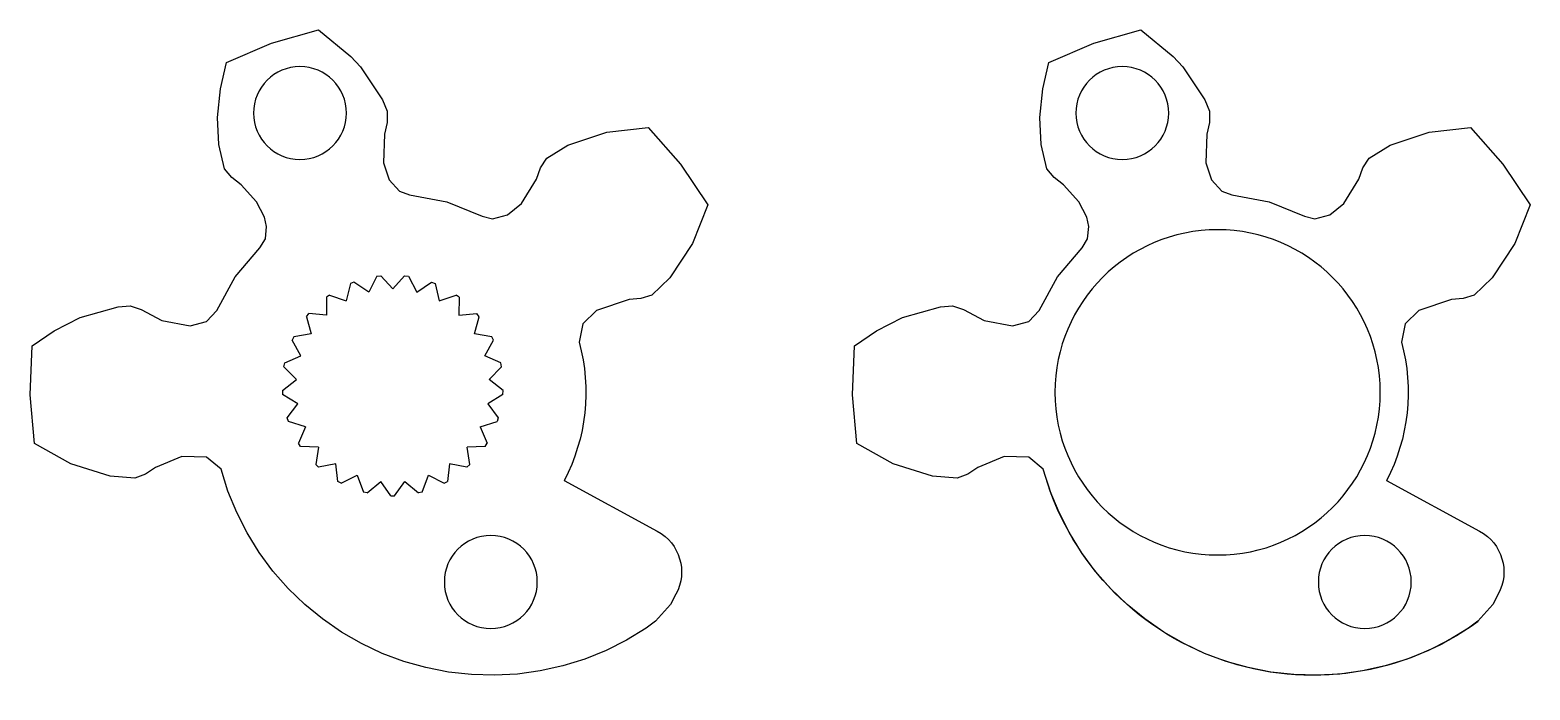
# Model space of a CAD drawing. Header units: millimetres. Extents: x -658 to 1307, y -81 to 472.
# Drawn here: x 1069.13 to 1101.41, y 37.07 to 51.28 of the extents above; entities that cross this region are included whole.
import ezdxf

# ---------------------------------------------------------------- set-up
doc = ezdxf.new("R2010")
doc.units = ezdxf.units.MM
doc.layers.get('0').update_dxf_attribs({"true_color": 0xffffff})
doc.layers.add('gears', color=134, linetype='Continuous', true_color=0x009987)

# ---------------------------------------------------------------- blocks, each defined once
blk = doc.blocks.new('Group_7')
for p, q in [((51.97, 136.04, 30), (62.1, 138.88, 30)), ((51.97, 136.04, 7.78), (62.1, 138.88, 7.78)), ((62.1, 138.88, 7.78), (62.1, 138.88, 30)), ((62.1, 138.88, 30), (69.02, 133.18, 30)), ((62.1, 138.88, 7.78), (69.02, 133.18, 7.78)), ((42.31, 131.86, 30), (51.97, 136.04, 30)), ((42.31, 131.86, 7.78), (51.97, 136.04, 7.78)), ((51.97, 136.04, 7.78), (51.97, 136.04, 30)), ((69.02, 133.18, 7.78), (69.02, 133.18, 30)), ((69.02, 133.18, 30), (71.1, 130.94, 30)), ((69.02, 133.18, 7.78), (71.1, 130.94, 7.78)), ((40.97, 126.21, 30), (42.31, 131.86, 30)), ((40.97, 126.21, 7.78), (42.31, 131.86, 7.78)), ((42.31, 131.86, 7.78), (42.31, 131.86, 30)), ((71.1, 130.94, 7.78), (71.1, 130.94, 30)), ((71.1, 130.94, 30), (75.84, 123.86, 30)), ((71.1, 130.94, 7.78), (75.84, 123.86, 7.78)), ((40.32, 120.02, 30), (40.97, 126.21, 30)), ((40.32, 120.02, 7.78), (40.97, 126.21, 7.78)), ((40.97, 126.21, 7.78), (40.97, 126.21, 30)), ((75.84, 123.86, 7.78), (75.84, 123.86, 30)), ((75.84, 123.86, 30), (76.83, 121.43, 30)), ((75.84, 123.86, 7.78), (76.83, 121.43, 7.78)), ((40.32, 120.02, 7.78), (40.32, 120.02, 30)), ((40.6, 114.24, 30), (40.32, 120.02, 30)), ((40.6, 114.24, 7.78), (40.32, 120.02, 7.78)), ((76.83, 121.43, 7.78), (76.83, 121.43, 30)), ((76.83, 121.43, 30), (76.84, 118.97, 30)), ((76.83, 121.43, 7.78), (76.84, 118.97, 7.78)), ((76.25, 116.49, 30), (76.1, 110.32, 30)), ((76.25, 116.49, 7.78), (76.1, 110.32, 7.78)), ((76.84, 118.97, 30), (76.25, 116.49, 30)), ((76.84, 118.97, 7.78), (76.25, 116.49, 7.78)), ((76.25, 116.49, 7.78), (76.25, 116.49, 30)), ((76.84, 118.97, 7.78), (76.84, 118.97, 30)), ((115.75, 114.07, 30), (124.13, 116.87, 30)), ((115.75, 114.07, 7.78), (124.13, 116.87, 7.78)), ((124.13, 116.87, 30), (133.04, 117.89, 30)), ((124.13, 116.87, 7.78), (133.04, 117.89, 7.78)), ((124.13, 116.87, 7.78), (124.13, 116.87, 30)), ((133.04, 117.89, 7.78), (133.04, 117.89, 30)), ((133.04, 117.89, 30), (140, 110, 30)), ((133.04, 117.89, 7.78), (140, 110, 7.78)), ((40.6, 114.24, 7.78), (40.6, 114.24, 30)), ((41.86, 109.03, 30), (40.6, 114.24, 30)), ((41.86, 109.03, 7.78), (40.6, 114.24, 7.78)), ((111.19, 111.26, 30), (115.75, 114.07, 30)), ((111.19, 111.26, 7.78), (115.75, 114.07, 7.78)), ((115.75, 114.07, 7.78), (115.75, 114.07, 30)), ((76.1, 110.32, 7.78), (76.1, 110.32, 30)), ((76.1, 110.32, 30), (77.3, 106.66, 30)), ((76.1, 110.32, 7.78), (77.3, 106.66, 7.78)), ((109.84, 109.2, 30), (111.19, 111.26, 30)), ((109.84, 109.2, 7.78), (111.19, 111.26, 7.78)), ((111.19, 111.26, 7.78), (111.19, 111.26, 30)), ((140, 110, 7.78), (140, 110, 30)), ((140, 110, 30), (145.83, 101.23, 30)), ((140, 110, 7.78), (145.83, 101.23, 7.78)), ((41.86, 109.03, 7.78), (41.86, 109.03, 30)), ((43.41, 107.11, 30), (41.86, 109.03, 30)), ((43.41, 107.11, 7.78), (41.86, 109.03, 7.78)), ((43.41, 107.11, 7.78), (43.41, 107.11, 30)), ((45.42, 105.56, 30), (43.41, 107.11, 30)), ((45.42, 105.56, 7.78), (43.41, 107.11, 7.78)), ((77.3, 106.66, 7.78), (77.3, 106.66, 30)), ((77.3, 106.66, 30), (79.52, 104.18, 30)), ((77.3, 106.66, 7.78), (79.52, 104.18, 7.78)), ((105.76, 101.55, 30), (108.98, 106.8, 30)), ((105.76, 101.55, 7.78), (108.98, 106.8, 7.78)), ((108.98, 106.8, 30), (109.84, 109.2, 30)), ((108.98, 106.8, 7.78), (109.84, 109.2, 7.78)), ((108.98, 106.8, 7.78), (108.98, 106.8, 30)), ((109.84, 109.2, 7.78), (109.84, 109.2, 30)), ((45.42, 105.56, 7.78), (45.42, 105.56, 30)), ((48.76, 101.91, 30), (45.42, 105.56, 30)), ((48.76, 101.91, 7.78), (45.42, 105.56, 7.78)), ((79.52, 104.18, 7.78), (79.52, 104.18, 30)), ((79.52, 104.18, 30), (81.67, 103.43, 30)), ((79.52, 104.18, 7.78), (81.67, 103.43, 7.78)), ((81.67, 103.43, 30), (89.73, 101.9, 30)), ((81.67, 103.43, 7.78), (89.73, 101.9, 7.78)), ((81.67, 103.43, 30), (81.67, 103.43, 7.78)), ((48.76, 101.91, 7.78), (48.76, 101.91, 30)), ((50.47, 98.57, 30), (48.76, 101.91, 30)), ((50.47, 98.57, 7.78), (48.76, 101.91, 7.78)), ((89.73, 101.9, 30), (97.33, 98.79, 30)), ((89.73, 101.9, 7.78), (97.33, 98.79, 7.78)), ((89.73, 101.9, 30), (89.73, 101.9, 7.78)), ((102.76, 99.13, 30), (105.76, 101.55, 30)), ((102.76, 99.13, 7.78), (105.76, 101.55, 7.78)), ((105.76, 101.55, 7.78), (105.76, 101.55, 30)), ((145.83, 101.23, 30), (142.54, 92.9, 30)), ((145.83, 101.23, 7.78), (142.54, 92.9, 7.78)), ((145.83, 101.23, 7.78), (145.83, 101.23, 30)), ((50.47, 98.57, 7.78), (50.47, 98.57, 30)), ((50.9, 96.56, 30), (50.47, 98.57, 30)), ((50.9, 96.56, 7.78), (50.47, 98.57, 7.78)), ((97.33, 98.79, 30), (99.54, 98.25, 30)), ((97.33, 98.79, 7.78), (99.54, 98.25, 7.78)), ((97.33, 98.79, 30), (97.33, 98.79, 7.78)), ((99.54, 98.25, 30), (102.76, 99.13, 30)), ((99.54, 98.25, 7.78), (102.76, 99.13, 7.78)), ((99.54, 98.25, 30), (99.54, 98.25, 7.78)), ((102.76, 99.13, 7.78), (102.76, 99.13, 30)), ((49.44, 92, 30), (50.64, 93.94, 30)), ((49.44, 92, 7.78), (50.64, 93.94, 7.78)), ((50.64, 93.94, 30), (50.9, 96.56, 30)), ((50.64, 93.94, 7.78), (50.9, 96.56, 7.78)), ((50.64, 93.94, 7.78), (50.64, 93.94, 30)), ((50.9, 96.56, 7.78), (50.9, 96.56, 30)), ((44.14, 85.73, 30), (49.44, 92, 30)), ((44.14, 85.73, 7.78), (49.44, 92, 7.78)), ((49.44, 92, 7.78), (49.44, 92, 30)), ((142.54, 92.9, 30), (137.68, 85.52, 30)), ((142.54, 92.9, 7.78), (137.68, 85.52, 7.78)), ((142.54, 92.9, 7.78), (142.54, 92.9, 30)), ((40.19, 78.54, 30), (44.14, 85.73, 30)), ((40.19, 78.54, 7.78), (44.14, 85.73, 7.78)), ((44.14, 85.73, 7.78), (44.14, 85.73, 30)), ((68.93, 84.3, 30), (68.05, 80.59, 30)), ((68.93, 84.3, 7.78), (68.05, 80.59, 7.78)), ((69.71, 84.6, 30), (68.93, 84.3, 30)), ((69.71, 84.6, 7.78), (68.93, 84.3, 7.78)), ((68.93, 84.3, 7.78), (68.93, 84.3, 30)), ((69.71, 84.6, 7.78), (69.71, 84.6, 30)), ((72.89, 82.48, 30), (69.71, 84.6, 30)), ((72.89, 82.48, 7.78), (69.71, 84.6, 7.78)), ((74.66, 85.89, 30), (72.89, 82.48, 30)), ((74.66, 85.89, 7.78), (72.89, 82.48, 7.78)), ((74.66, 85.89, 30), (75.5, 85.96, 30)), ((74.66, 85.89, 7.78), (75.5, 85.96, 7.78)), ((74.66, 85.89, 7.78), (74.66, 85.89, 30)), ((75.5, 85.96, 7.78), (75.5, 85.96, 30)), ((75.5, 85.96, 30), (78.07, 83.16, 30)), ((75.5, 85.96, 7.78), (78.07, 83.16, 7.78)), ((80.62, 85.96, 30), (78.07, 83.16, 30)), ((80.62, 85.96, 7.78), (78.07, 83.16, 7.78)), ((80.62, 85.96, 7.78), (80.62, 85.96, 30)), ((80.62, 85.96, 30), (81.44, 85.89, 30)), ((80.62, 85.96, 7.78), (81.44, 85.89, 7.78)), ((81.44, 85.89, 7.78), (81.44, 85.89, 30)), ((81.44, 85.89, 30), (83.23, 82.48, 30)), ((81.44, 85.89, 7.78), (83.23, 82.48, 7.78)), ((83.23, 82.48, 30), (86.41, 84.6, 30)), ((83.23, 82.48, 7.78), (86.41, 84.6, 7.78)), ((86.41, 84.6, 7.78), (86.41, 84.6, 30)), ((86.41, 84.6, 30), (87.19, 84.3, 30)), ((86.41, 84.6, 7.78), (87.19, 84.3, 7.78)), ((87.19, 84.3, 7.78), (87.19, 84.3, 30)), ((87.19, 84.3, 30), (88.07, 80.59, 30)), ((87.19, 84.3, 7.78), (88.07, 80.59, 7.78)), ((137.68, 85.52, 30), (133.78, 81.84, 30)), ((137.68, 85.52, 7.78), (133.78, 81.84, 7.78)), ((137.68, 85.52, 7.78), (137.68, 85.52, 30)), ((64.46, 81.82, 30), (63.77, 81.37, 30)), ((64.46, 81.82, 7.78), (63.77, 81.37, 7.78)), ((63.77, 81.37, 7.78), (63.77, 81.37, 30)), ((63.77, 81.37, 7.78), (63.82, 77.5, 7.78)), ((63.77, 81.37, 30), (63.82, 77.5, 30)), ((64.46, 81.82, 7.78), (64.46, 81.82, 30)), ((64.46, 81.82, 30), (68.05, 80.59, 30)), ((64.46, 81.82, 7.78), (68.05, 80.59, 7.78)), ((72.89, 82.48, 7.78), (72.89, 82.48, 30)), ((78.07, 83.16, 7.78), (78.07, 83.16, 30)), ((83.23, 82.48, 7.78), (83.23, 82.48, 30)), ((88.07, 80.59, 30), (91.69, 81.82, 30)), ((88.07, 80.59, 7.78), (91.69, 81.82, 7.78)), ((91.69, 81.82, 7.78), (91.69, 81.82, 30)), ((92.35, 81.37, 30), (91.69, 81.82, 30)), ((92.35, 81.37, 7.78), (91.69, 81.82, 7.78)), ((92.35, 81.37, 30), (92.28, 77.5, 30)), ((92.35, 81.37, 7.78), (92.28, 77.5, 7.78)), ((92.35, 81.37, 7.78), (92.35, 81.37, 30)), ((128.91, 80.86, 30), (121.91, 78.48, 30)), ((128.91, 80.86, 7.78), (121.91, 78.48, 7.78)), ((131.44, 81.07, 30), (128.91, 80.86, 30)), ((131.44, 81.07, 7.78), (128.91, 80.86, 7.78)), ((128.91, 80.86, 7.78), (128.91, 80.86, 30)), ((133.78, 81.84, 30), (131.44, 81.07, 30)), ((133.78, 81.84, 7.78), (131.44, 81.07, 7.78)), ((131.44, 81.07, 7.78), (131.44, 81.07, 30)), ((133.78, 81.84, 7.78), (133.78, 81.84, 30)), ((10.76, 76.99, 30), (18.95, 79.3, 30)), ((10.76, 76.99, 7.78), (18.95, 79.3, 7.78)), ((18.95, 79.3, 30), (21.58, 79.49, 30)), ((18.95, 79.3, 7.78), (21.58, 79.49, 7.78)), ((18.95, 79.3, 7.78), (18.95, 79.3, 30)), ((21.58, 79.49, 7.78), (21.58, 79.49, 30)), ((21.58, 79.49, 30), (23.92, 78.74, 30)), ((21.58, 79.49, 7.78), (23.92, 78.74, 7.78)), ((23.92, 78.74, 7.78), (23.92, 78.74, 30)), ((23.92, 78.74, 30), (28.36, 76.36, 30)), ((23.92, 78.74, 7.78), (28.36, 76.36, 7.78)), ((37.96, 76.15, 30), (40.19, 78.54, 30)), ((37.96, 76.15, 7.78), (40.19, 78.54, 7.78)), ((40.19, 78.54, 7.78), (40.19, 78.54, 30)), ((59.5, 77.18, 30), (60.02, 77.84, 30)), ((59.5, 77.18, 7.78), (60.02, 77.84, 7.78)), ((60.02, 77.84, 7.78), (60.02, 77.84, 30)), ((63.82, 77.5, 30), (60.02, 77.84, 30)), ((63.82, 77.5, 7.78), (60.02, 77.84, 7.78)), ((63.82, 77.5, 7.78), (63.82, 77.5, 30)), ((68.05, 80.59, 7.78), (68.05, 80.59, 30)), ((88.07, 80.59, 7.78), (88.07, 80.59, 30)), ((92.28, 77.5, 30), (96.12, 77.84, 30)), ((92.28, 77.5, 7.78), (96.12, 77.84, 7.78)), ((92.28, 77.5, 7.78), (92.28, 77.5, 30)), ((96.12, 77.84, 7.78), (96.12, 77.84, 30)), ((96.64, 77.18, 30), (96.12, 77.84, 30)), ((96.64, 77.18, 7.78), (96.12, 77.84, 7.78)), ((121.91, 78.48, 30), (118.97, 75.67, 30)), ((121.91, 78.48, 7.78), (118.97, 75.67, 7.78)), ((121.91, 78.48, 7.78), (121.91, 78.48, 30)), ((5.22, 74.16, 30), (10.76, 76.99, 30)), ((5.22, 74.16, 7.78), (10.76, 76.99, 7.78)), ((10.76, 76.99, 7.78), (10.76, 76.99, 30)), ((28.36, 76.36, 7.78), (28.36, 76.36, 30)), ((28.36, 76.36, 30), (34.43, 75.22, 30)), ((28.36, 76.36, 7.78), (34.43, 75.22, 7.78)), ((34.43, 75.22, 30), (37.96, 76.15, 30)), ((34.43, 75.22, 7.78), (37.96, 76.15, 7.78)), ((34.43, 75.22, 7.78), (34.43, 75.22, 30)), ((37.96, 76.15, 7.78), (37.96, 76.15, 30)), ((59.5, 77.18, 7.78), (59.5, 77.18, 30)), ((59.5, 77.18, 30), (60.5, 73.5, 30)), ((59.5, 77.18, 7.78), (60.5, 73.5, 7.78)), ((95.64, 73.5, 30), (96.64, 77.18, 30)), ((95.64, 73.5, 7.78), (96.64, 77.18, 7.78)), ((96.64, 77.18, 7.78), (96.64, 77.18, 30)), ((118.97, 75.67, 30), (118.16, 71.67, 30)), ((118.97, 75.67, 7.78), (118.16, 71.67, 7.78)), ((118.97, 75.67, 7.78), (118.97, 75.67, 30)), ((0.43, 70.88, 30), (5.22, 74.16, 30)), ((0.43, 70.88, 7.78), (5.22, 74.16, 7.78)), ((5.22, 74.16, 7.78), (5.22, 74.16, 30)), ((56.75, 72.84, 30), (56.39, 72.09, 30)), ((56.75, 72.84, 7.78), (56.39, 72.09, 7.78)), ((56.39, 72.09, 7.78), (56.39, 72.09, 30)), ((58.29, 68.77, 30), (56.39, 72.09, 30)), ((58.29, 68.77, 7.78), (56.39, 72.09, 7.78)), ((60.5, 73.5, 30), (56.75, 72.84, 30)), ((60.5, 73.5, 7.78), (56.75, 72.84, 7.78)), ((56.75, 72.84, 7.78), (56.75, 72.84, 30)), ((60.5, 73.5, 7.78), (60.5, 73.5, 30)), ((95.64, 73.5, 7.78), (95.64, 73.5, 30)), ((99.39, 72.84, 30), (95.64, 73.5, 30)), ((99.39, 72.84, 7.78), (95.64, 73.5, 7.78)), ((97.85, 68.77, 30), (99.74, 72.09, 30)), ((97.85, 68.77, 7.78), (99.74, 72.09, 7.78)), ((99.39, 72.84, 7.78), (99.39, 72.84, 30)), ((99.74, 72.09, 30), (99.39, 72.84, 30)), ((99.74, 72.09, 7.78), (99.39, 72.84, 7.78)), ((99.74, 72.09, 7.78), (99.74, 72.09, 30)), ((118.16, 71.67, 7.78), (118.16, 71.67, 30)), ((0, 60.37, 30), (0.43, 70.88, 30)), ((0, 60.37, 7.78), (0.43, 70.88, 7.78)), ((0.43, 70.88, 7.78), (0.43, 70.88, 30)), ((54.82, 67.23, 30), (58.29, 68.77, 30)), ((54.82, 67.23, 7.78), (58.29, 68.77, 7.78)), ((58.29, 68.77, 7.78), (58.29, 68.77, 30)), ((97.85, 68.77, 7.78), (97.85, 68.77, 30)), ((101.33, 67.23, 30), (97.85, 68.77, 30)), ((101.33, 67.23, 7.78), (97.85, 68.77, 7.78)), ((54.63, 66.39, 30), (54.82, 67.23, 30)), ((54.63, 66.39, 7.78), (54.82, 67.23, 7.78)), ((54.63, 66.39, 7.78), (54.63, 66.39, 30)), ((54.63, 66.39, 30), (57.32, 63.66, 30)), ((54.63, 66.39, 7.78), (57.32, 63.66, 7.78)), ((54.82, 67.23, 7.78), (54.82, 67.23, 30)), ((98.83, 63.66, 30), (101.46, 66.39, 30)), ((98.83, 63.66, 7.78), (101.46, 66.39, 7.78)), ((101.33, 67.23, 7.78), (101.33, 67.23, 30)), ((101.46, 66.39, 30), (101.33, 67.23, 30)), ((101.46, 66.39, 7.78), (101.33, 67.23, 7.78)), ((101.46, 66.39, 7.78), (101.46, 66.39, 30)), ((54.32, 61.27, 30), (57.32, 63.66, 30)), ((54.32, 61.27, 7.78), (57.32, 63.66, 7.78)), ((57.32, 63.66, 7.78), (57.32, 63.66, 30)), ((98.83, 63.66, 7.78), (98.83, 63.66, 30)), ((101.8, 61.27, 30), (98.83, 63.66, 30)), ((101.8, 61.27, 7.78), (98.83, 63.66, 7.78)), ((0, 60.37, 7.78), (0, 60.37, 30)), ((0.99, 49.89, 30), (0, 60.37, 30)), ((0.99, 49.89, 7.78), (0, 60.37, 7.78)), ((54.32, 61.27, 7.78), (54.32, 61.27, 30)), ((54.32, 61.27, 30), (54.36, 60.45, 30)), ((54.32, 61.27, 7.78), (54.36, 60.45, 7.78)), ((54.36, 60.45, 7.78), (54.36, 60.45, 30)), ((57.64, 58.45, 30), (54.36, 60.45, 30)), ((57.64, 58.45, 7.78), (54.36, 60.45, 7.78)), ((55.34, 55.41, 30), (57.64, 58.45, 30)), ((55.34, 55.41, 7.78), (57.64, 58.45, 7.78)), ((57.64, 58.45, 7.78), (57.64, 58.45, 30)), ((101.74, 60.45, 30), (98.49, 58.45, 30)), ((101.74, 60.45, 7.78), (98.49, 58.45, 7.78)), ((98.49, 58.45, 7.78), (98.49, 58.45, 30)), ((98.49, 58.45, 30), (100.76, 55.41, 30)), ((98.49, 58.45, 7.78), (100.76, 55.41, 7.78)), ((101.74, 60.45, 30), (101.8, 61.27, 30)), ((101.74, 60.45, 7.78), (101.8, 61.27, 7.78)), ((101.74, 60.45, 7.78), (101.74, 60.45, 30)), ((101.8, 61.27, 7.78), (101.8, 61.27, 30)), ((55.34, 55.41, 7.78), (55.34, 55.41, 30)), ((55.61, 54.61, 30), (55.34, 55.41, 30)), ((55.61, 54.61, 7.78), (55.34, 55.41, 7.78)), ((100.76, 55.41, 30), (100.53, 54.61, 30)), ((100.76, 55.41, 7.78), (100.53, 54.61, 7.78)), ((100.76, 55.41, 7.78), (100.76, 55.41, 30)), ((55.61, 54.61, 7.78), (55.61, 54.61, 30)), ((59.25, 53.5, 30), (55.61, 54.61, 30)), ((59.25, 53.5, 7.78), (55.61, 54.61, 7.78)), ((59.25, 53.5, 30), (57.79, 49.97, 30)), ((59.25, 53.5, 7.78), (57.79, 49.97, 7.78)), ((59.25, 53.5, 7.78), (59.25, 53.5, 30)), ((96.87, 53.5, 30), (100.53, 54.61, 30)), ((96.87, 53.5, 7.78), (100.53, 54.61, 7.78)), ((96.87, 53.5, 7.78), (96.87, 53.5, 30)), ((96.87, 53.5, 30), (98.37, 49.97, 30)), ((96.87, 53.5, 7.78), (98.37, 49.97, 7.78)), ((100.53, 54.61, 7.78), (100.53, 54.61, 30)), ((0.99, 49.89, 7.78), (0.99, 49.89, 30)), ((8.79, 45.48, 30), (0.99, 49.89, 30)), ((8.79, 45.48, 7.78), (0.99, 49.89, 7.78)), ((57.79, 49.97, 7.78), (57.79, 49.97, 30)), ((58.23, 49.27, 30), (57.79, 49.97, 30)), ((58.23, 49.27, 7.78), (57.79, 49.97, 7.78)), ((58.23, 49.27, 7.78), (58.23, 49.27, 30)), ((62.05, 49.09, 30), (58.23, 49.27, 30)), ((62.05, 49.09, 7.78), (58.23, 49.27, 7.78)), ((62.05, 49.09, 30), (61.5, 45.34, 30)), ((62.05, 49.09, 7.78), (61.5, 45.34, 7.78)), ((62.05, 49.09, 7.78), (62.05, 49.09, 30)), ((97.92, 49.27, 30), (94.08, 49.09, 30)), ((97.92, 49.27, 7.78), (94.08, 49.09, 7.78)), ((94.08, 49.09, 7.78), (94.08, 49.09, 30)), ((94.64, 45.34, 30), (94.08, 49.09, 30)), ((94.64, 45.34, 7.78), (94.08, 49.09, 7.78)), ((97.92, 49.27, 30), (98.37, 49.97, 30)), ((97.92, 49.27, 7.78), (98.37, 49.97, 7.78)), ((97.92, 49.27, 7.78), (97.92, 49.27, 30)), ((98.37, 49.97, 7.78), (98.37, 49.97, 30)), ((8.79, 45.48, 7.78), (8.79, 45.48, 30)), ((17.22, 42.82, 30), (8.79, 45.48, 30)), ((17.22, 42.82, 7.78), (8.79, 45.48, 7.78)), ((32.67, 47.08, 30), (26.97, 44.72, 30)), ((32.67, 47.08, 7.78), (26.97, 44.72, 7.78)), ((32.67, 47.08, 7.78), (32.67, 47.08, 30)), ((37.95, 46.94, 30), (32.67, 47.08, 30)), ((37.95, 46.94, 7.78), (32.67, 47.08, 7.78)), ((37.95, 46.94, 7.78), (37.95, 46.94, 30)), ((41.1, 44.35, 30), (37.95, 46.94, 30)), ((41.1, 44.35, 7.78), (37.95, 46.94, 7.78)), ((61.5, 45.34, 7.78), (61.5, 45.34, 30)), ((62.11, 44.77, 30), (61.5, 45.34, 30)), ((62.11, 44.77, 7.78), (61.5, 45.34, 7.78)), ((65.84, 45.52, 30), (62.11, 44.77, 30)), ((65.84, 45.52, 7.78), (62.11, 44.77, 7.78)), ((65.84, 45.52, 7.78), (65.84, 45.52, 30)), ((66.25, 41.74, 30), (65.84, 45.52, 30)), ((66.25, 41.74, 7.78), (65.84, 45.52, 7.78)), ((90.28, 45.52, 30), (89.85, 41.74, 30)), ((90.28, 45.52, 7.78), (89.85, 41.74, 7.78)), ((90.28, 45.52, 7.78), (90.28, 45.52, 30)), ((94.01, 44.77, 30), (90.28, 45.52, 30)), ((94.01, 44.77, 7.78), (90.28, 45.52, 7.78)), ((94.01, 44.77, 30), (94.64, 45.34, 30)), ((94.01, 44.77, 7.78), (94.64, 45.34, 7.78)), ((94.64, 45.34, 7.78), (94.64, 45.34, 30)), ((17.22, 42.82, 7.78), (17.22, 42.82, 30)), ((22.56, 42.41, 30), (17.22, 42.82, 30)), ((22.56, 42.41, 7.78), (17.22, 42.82, 7.78)), ((24.86, 43.28, 30), (22.56, 42.41, 30)), ((24.86, 43.28, 7.78), (22.56, 42.41, 7.78)), ((22.56, 42.41, 7.78), (22.56, 42.41, 30)), ((26.97, 44.72, 30), (24.86, 43.28, 30)), ((26.97, 44.72, 7.78), (24.86, 43.28, 7.78)), ((24.86, 43.28, 7.78), (24.86, 43.28, 30)), ((26.97, 44.72, 7.78), (26.97, 44.72, 30)), ((41.1, 44.35, 7.78), (41.1, 44.35, 30)), ((62.11, 44.77, 7.78), (62.11, 44.77, 30)), ((66.98, 41.34, 30), (70.41, 43.04, 30)), ((66.98, 41.34, 7.78), (70.41, 43.04, 7.78)), ((70.41, 43.04, 7.78), (70.41, 43.04, 30)), ((70.41, 43.04, 30), (71.73, 39.43, 30)), ((70.41, 43.04, 7.78), (71.73, 39.43, 7.78)), ((84.37, 39.43, 30), (85.73, 43.04, 30)), ((84.37, 39.43, 7.78), (85.73, 43.04, 7.78)), ((85.73, 43.04, 7.78), (85.73, 43.04, 30)), ((85.73, 43.04, 30), (89.14, 41.34, 30)), ((85.73, 43.04, 7.78), (89.14, 41.34, 7.78)), ((94.01, 44.77, 7.78), (94.01, 44.77, 30)), ((42.6, 39.63, 7.78), (42.6, 39.63, 30)), ((66.25, 41.74, 7.78), (66.25, 41.74, 30)), ((66.98, 41.34, 30), (66.25, 41.74, 30)), ((66.98, 41.34, 7.78), (66.25, 41.74, 7.78)), ((66.98, 41.34, 7.78), (66.98, 41.34, 30)), ((71.73, 39.43, 7.78), (71.73, 39.43, 30)), ((72.55, 39.24, 30), (71.73, 39.43, 30)), ((72.55, 39.24, 7.78), (71.73, 39.43, 7.78)), ((72.55, 39.24, 30), (75.46, 41.72, 30)), ((72.55, 39.24, 7.78), (75.46, 41.72, 7.78)), ((72.55, 39.24, 7.78), (72.55, 39.24, 30)), ((75.46, 41.72, 7.78), (75.46, 41.72, 30)), ((77.66, 38.61, 30), (75.46, 41.72, 30)), ((77.66, 38.61, 7.78), (75.46, 41.72, 7.78)), ((78.46, 38.61, 30), (80.66, 41.72, 30)), ((78.46, 38.61, 7.78), (80.66, 41.72, 7.78)), ((80.66, 41.72, 7.78), (80.66, 41.72, 30)), ((80.66, 41.72, 30), (83.57, 39.24, 30)), ((80.66, 41.72, 7.78), (83.57, 39.24, 7.78)), ((84.37, 39.43, 30), (83.57, 39.24, 30)), ((84.37, 39.43, 7.78), (83.57, 39.24, 7.78)), ((83.57, 39.24, 7.78), (83.57, 39.24, 30)), ((84.37, 39.43, 7.78), (84.37, 39.43, 30)), ((89.14, 41.34, 30), (89.85, 41.74, 30)), ((89.14, 41.34, 7.78), (89.85, 41.74, 7.78)), ((89.14, 41.34, 7.78), (89.14, 41.34, 30)), ((89.85, 41.74, 7.78), (89.85, 41.74, 30)), ((114.93, 41.89, 7.78), (114.93, 41.89, 30)), ((114.93, 41.89, 30), (134.97, 31.03, 30)), ((114.93, 41.89, 7.78), (134.97, 31.03, 7.78)), ((77.66, 38.61, 7.78), (77.66, 38.61, 30)), ((77.66, 38.61, 30), (78.46, 38.61, 30)), ((77.66, 38.61, 7.78), (78.46, 38.61, 7.78)), ((78.46, 38.61, 7.78), (78.46, 38.61, 30)), ((44.48, 35.04, 7.78), (44.48, 35.04, 30)), ((46.73, 30.63, 7.78), (46.73, 30.63, 30)), ((134.97, 31.03, 7.78), (134.97, 31.03, 30)), ((136.08, 30.33, 7.78), (136.08, 30.33, 30)), ((137.09, 29.5, 7.78), (137.09, 29.5, 30)), ((49.34, 26.42, 7.78), (49.34, 26.42, 30)), ((137.98, 28.54, 7.78), (137.98, 28.54, 30)), ((138.73, 27.47, 7.78), (138.73, 27.47, 30)), ((139.34, 26.31, 7.78), (139.34, 26.31, 30)), ((139.8, 25.09, 7.78), (139.8, 25.09, 30)), ((140.08, 23.81, 7.78), (140.08, 23.81, 30)), ((52.28, 22.43, 7.78), (52.28, 22.43, 30)), ((139.94, 19.91, 7.78), (139.94, 19.91, 30)), ((140.16, 21.2, 7.78), (140.16, 21.2, 30)), ((140.21, 22.51, 7.78), (140.21, 22.51, 30)), ((55.55, 18.71, 7.78), (55.55, 18.71, 30)), ((139, 17.48, 30), (137.8, 15.26, 30)), ((139, 17.48, 7.78), (137.8, 15.26, 7.78)), ((139, 17.48, 7.78), (139, 17.48, 30)), ((139.55, 18.66, 7.78), (139.55, 18.66, 30)), ((59.11, 15.26, 7.78), (59.11, 15.26, 30)), ((134.62, 11.62, 30), (137.8, 15.26, 30)), ((134.62, 11.62, 7.78), (137.8, 15.26, 7.78)), ((137.8, 15.26, 7.78), (137.8, 15.26, 30)), ((62.94, 12.12, 7.78), (62.94, 12.12, 30)), ((132.62, 10.16, 7.78), (132.62, 10.16, 30)), ((134.62, 11.62, 7.78), (134.62, 11.62, 30)), ((67.01, 9.3, 7.78), (67.01, 9.3, 30)), ((71.31, 6.83, 7.78), (71.31, 6.83, 30)), ((128.39, 7.57, 7.78), (128.39, 7.57, 30)), ((75.79, 4.72, 7.78), (75.79, 4.72, 30)), ((119.37, 3.49, 7.78), (119.37, 3.49, 30)), ((123.96, 5.35, 7.78), (123.96, 5.35, 30)), ((80.43, 2.98, 7.78), (80.43, 2.98, 30)), ((85.2, 1.64, 7.78), (85.2, 1.64, 30)), ((90.07, 0.69, 7.78), (90.07, 0.69, 30)), ((94.99, 0.14, 7.78), (94.99, 0.14, 30)), ((99.94, 0, 7.78), (99.94, 0, 30)), ((104.89, 0.27, 7.78), (104.89, 0.27, 30)), ((109.8, 0.94, 7.78), (109.8, 0.94, 30)), ((114.64, 2.02, 7.78), (114.64, 2.02, 30))]:
    blk.add_line(p, q)
for points in [[(134.62, 11.62, 30), (132.62, 10.16, 30), (128.39, 7.57, 30), (123.96, 5.35, 30), (119.37, 3.49, 30), (114.64, 2.02, 30), (109.8, 0.94, 30), (104.89, 0.27, 30), (99.94, 0, 30), (94.99, 0.14, 30), (90.07, 0.69, 30), (85.2, 1.64, 30), (80.43, 2.98, 30), (75.79, 4.72, 30), (71.31, 6.83, 30), (67.01, 9.3, 30), (62.94, 12.12, 30), (59.11, 15.26, 30), (55.55, 18.71, 30), (52.28, 22.43, 30), (49.34, 26.42, 30), (46.73, 30.63, 30), (44.48, 35.04, 30), (42.6, 39.63, 30), (41.1, 44.35, 30)], [(134.62, 11.62, 7.78), (132.62, 10.16, 7.78), (128.39, 7.57, 7.78), (123.96, 5.35, 7.78), (119.37, 3.49, 7.78), (114.64, 2.02, 7.78), (109.8, 0.94, 7.78), (104.89, 0.27, 7.78), (99.94, 0, 7.78), (94.99, 0.14, 7.78), (90.07, 0.69, 7.78), (85.2, 1.64, 7.78), (80.43, 2.98, 7.78), (75.79, 4.72, 7.78), (71.31, 6.83, 7.78), (67.01, 9.3, 7.78), (62.94, 12.12, 7.78), (59.11, 15.26, 7.78), (55.55, 18.71, 7.78), (52.28, 22.43, 7.78), (49.34, 26.42, 7.78), (46.73, 30.63, 7.78), (44.48, 35.04, 7.78), (42.6, 39.63, 7.78), (41.1, 44.35, 7.78)]]:
    blk.add_polyline3d(points)
at = {"extrusion": (-5.48321e-09, -3.38767e-09, -1)}
for centre in [(-58.09, 120.99, -30), (-99.16, 20.07, -30)]:
    blk.add_circle(centre, 10, dxfattribs=at)
at = {"extrusion": (-6.4327e-09, -5.39768e-09, -1)}
for centre in [(-78.61, 60.89, -30), (-78.61, 60.89, -7.78)]:
    blk.add_arc(centre, 41, 164.7547, 207.6174, dxfattribs=at)
at = {"extrusion": (2.47504e-09, 6.8295e-11, -1)}
blk.add_arc((-130.21, 22.24, -30), 10, 118.4466, 208.4466, dxfattribs=at)
at = {"extrusion": (2.47504e-09, 6.82919e-11, -1)}
blk.add_arc((-130.21, 22.24, -7.78), 10, 118.4466, 208.4466, dxfattribs=at)
at = {"layer": 'gears'}
for p, q in [((119.19, 66.67, 7.78), (119.19, 66.67, 30)), ((119.6, 61.58, 7.78), (119.6, 61.58, 30)), ((119.37, 56.47, 7.78), (119.37, 56.47, 30)), ((118.5, 51.44, 7.78), (118.5, 51.44, 30)), ((117.01, 46.55, 7.78), (117.01, 46.55, 30))]:
    blk.add_line(p, q, dxfattribs=at)
blk = doc.blocks.new('Group_13')
for p, q in [((51.97, 136.04, 30), (62.1, 138.88, 30)), ((51.97, 136.04, 7.78), (62.1, 138.88, 7.78)), ((62.1, 138.88, 7.78), (62.1, 138.88, 30)), ((62.1, 138.88, 30), (69.02, 133.18, 30)), ((62.1, 138.88, 7.78), (69.02, 133.18, 7.78)), ((42.31, 131.86, 30), (51.97, 136.04, 30)), ((42.31, 131.86, 7.78), (51.97, 136.04, 7.78)), ((51.97, 136.04, 7.78), (51.97, 136.04, 30)), ((69.02, 133.18, 7.78), (69.02, 133.18, 30)), ((69.02, 133.18, 30), (71.1, 130.94, 30)), ((69.02, 133.18, 7.78), (71.1, 130.94, 7.78)), ((40.97, 126.21, 30), (42.31, 131.86, 30)), ((40.97, 126.21, 7.78), (42.31, 131.86, 7.78)), ((42.31, 131.86, 7.78), (42.31, 131.86, 30)), ((71.1, 130.94, 7.78), (71.1, 130.94, 30)), ((71.1, 130.94, 30), (75.84, 123.86, 30)), ((71.1, 130.94, 7.78), (75.84, 123.86, 7.78)), ((40.32, 120.02, 30), (40.97, 126.21, 30)), ((40.32, 120.02, 7.78), (40.97, 126.21, 7.78)), ((40.97, 126.21, 7.78), (40.97, 126.21, 30)), ((75.84, 123.86, 7.78), (75.84, 123.86, 30)), ((75.84, 123.86, 30), (76.83, 121.43, 30)), ((75.84, 123.86, 7.78), (76.83, 121.43, 7.78)), ((40.32, 120.02, 7.78), (40.32, 120.02, 30)), ((40.6, 114.24, 30), (40.32, 120.02, 30)), ((40.6, 114.24, 7.78), (40.32, 120.02, 7.78)), ((76.83, 121.43, 7.78), (76.83, 121.43, 30)), ((76.83, 121.43, 30), (76.84, 118.97, 30)), ((76.83, 121.43, 7.78), (76.84, 118.97, 7.78)), ((76.25, 116.49, 30), (76.1, 110.32, 30)), ((76.25, 116.49, 7.78), (76.1, 110.32, 7.78)), ((76.84, 118.97, 30), (76.25, 116.49, 30)), ((76.84, 118.97, 7.78), (76.25, 116.49, 7.78)), ((76.25, 116.49, 7.78), (76.25, 116.49, 30)), ((76.84, 118.97, 7.78), (76.84, 118.97, 30)), ((115.75, 114.07, 30), (124.13, 116.87, 30)), ((115.75, 114.07, 7.78), (124.13, 116.87, 7.78)), ((124.13, 116.87, 30), (133.04, 117.89, 30)), ((124.13, 116.87, 7.78), (133.04, 117.89, 7.78)), ((124.13, 116.87, 7.78), (124.13, 116.87, 30)), ((133.04, 117.89, 7.78), (133.04, 117.89, 30)), ((133.04, 117.89, 30), (140, 110, 30)), ((133.04, 117.89, 7.78), (140, 110, 7.78)), ((40.6, 114.24, 7.78), (40.6, 114.24, 30)), ((41.86, 109.03, 30), (40.6, 114.24, 30)), ((41.86, 109.03, 7.78), (40.6, 114.24, 7.78)), ((111.19, 111.26, 30), (115.75, 114.07, 30)), ((111.19, 111.26, 7.78), (115.75, 114.07, 7.78)), ((115.75, 114.07, 7.78), (115.75, 114.07, 30)), ((76.1, 110.32, 7.78), (76.1, 110.32, 30)), ((76.1, 110.32, 30), (77.3, 106.66, 30)), ((76.1, 110.32, 7.78), (77.3, 106.66, 7.78)), ((109.84, 109.2, 30), (111.19, 111.26, 30)), ((109.84, 109.2, 7.78), (111.19, 111.26, 7.78)), ((111.19, 111.26, 7.78), (111.19, 111.26, 30)), ((140, 110, 7.78), (140, 110, 30)), ((140, 110, 30), (145.83, 101.23, 30)), ((140, 110, 7.78), (145.83, 101.23, 7.78)), ((41.86, 109.03, 7.78), (41.86, 109.03, 30)), ((43.41, 107.11, 30), (41.86, 109.03, 30)), ((43.41, 107.11, 7.78), (41.86, 109.03, 7.78)), ((43.41, 107.11, 7.78), (43.41, 107.11, 30)), ((45.42, 105.56, 30), (43.41, 107.11, 30)), ((45.42, 105.56, 7.78), (43.41, 107.11, 7.78)), ((77.3, 106.66, 7.78), (77.3, 106.66, 30)), ((77.3, 106.66, 30), (79.52, 104.18, 30)), ((77.3, 106.66, 7.78), (79.52, 104.18, 7.78)), ((105.76, 101.55, 30), (108.98, 106.8, 30)), ((105.76, 101.55, 7.78), (108.98, 106.8, 7.78)), ((108.98, 106.8, 30), (109.84, 109.2, 30)), ((108.98, 106.8, 7.78), (109.84, 109.2, 7.78)), ((108.98, 106.8, 7.78), (108.98, 106.8, 30)), ((109.84, 109.2, 7.78), (109.84, 109.2, 30)), ((45.42, 105.56, 7.78), (45.42, 105.56, 30)), ((48.76, 101.91, 30), (45.42, 105.56, 30)), ((48.76, 101.91, 7.78), (45.42, 105.56, 7.78)), ((79.52, 104.18, 7.78), (79.52, 104.18, 30)), ((79.52, 104.18, 30), (81.67, 103.43, 30)), ((79.52, 104.18, 7.78), (81.67, 103.43, 7.78)), ((81.67, 103.43, 30), (89.73, 101.9, 30)), ((81.67, 103.43, 7.78), (89.73, 101.9, 7.78)), ((81.67, 103.43, 30), (81.67, 103.43, 7.78)), ((48.76, 101.91, 7.78), (48.76, 101.91, 30)), ((50.47, 98.57, 30), (48.76, 101.91, 30)), ((50.47, 98.57, 7.78), (48.76, 101.91, 7.78)), ((89.73, 101.9, 30), (97.33, 98.79, 30)), ((89.73, 101.9, 7.78), (97.33, 98.79, 7.78)), ((89.73, 101.9, 30), (89.73, 101.9, 7.78)), ((102.76, 99.13, 30), (105.76, 101.55, 30)), ((102.76, 99.13, 7.78), (105.76, 101.55, 7.78)), ((105.76, 101.55, 7.78), (105.76, 101.55, 30)), ((145.83, 101.23, 30), (142.54, 92.9, 30)), ((145.83, 101.23, 7.78), (142.54, 92.9, 7.78)), ((145.83, 101.23, 7.78), (145.83, 101.23, 30)), ((50.47, 98.57, 7.78), (50.47, 98.57, 30)), ((50.9, 96.56, 30), (50.47, 98.57, 30)), ((50.9, 96.56, 7.78), (50.47, 98.57, 7.78)), ((97.33, 98.79, 30), (99.54, 98.25, 30)), ((97.33, 98.79, 7.78), (99.54, 98.25, 7.78)), ((97.33, 98.79, 30), (97.33, 98.79, 7.78)), ((99.54, 98.25, 30), (102.76, 99.13, 30)), ((99.54, 98.25, 7.78), (102.76, 99.13, 7.78)), ((99.54, 98.25, 30), (99.54, 98.25, 7.78)), ((102.76, 99.13, 7.78), (102.76, 99.13, 30)), ((49.44, 92, 30), (50.64, 93.94, 30)), ((49.44, 92, 7.78), (50.64, 93.94, 7.78)), ((50.64, 93.94, 30), (50.9, 96.56, 30)), ((50.64, 93.94, 7.78), (50.9, 96.56, 7.78)), ((50.64, 93.94, 7.78), (50.64, 93.94, 30)), ((50.9, 96.56, 7.78), (50.9, 96.56, 30)), ((73.26, 95.48, 30), (73.26, 95.48, 7.78)), ((82.4, 95.69, 30), (82.4, 95.69, 7.78)), ((44.14, 85.73, 30), (49.44, 92, 30)), ((44.14, 85.73, 7.78), (49.44, 92, 7.78)), ((49.44, 92, 7.78), (49.44, 92, 30)), ((64.49, 92.92, 30), (64.49, 92.92, 7.78)), ((91.27, 93.52, 30), (91.27, 93.52, 7.78)), ((142.54, 92.9, 30), (137.68, 85.52, 30)), ((142.54, 92.9, 7.78), (137.68, 85.52, 7.78)), ((142.54, 92.9, 7.78), (142.54, 92.9, 30)), ((56.68, 88.17, 30), (56.68, 88.17, 7.78)), ((99.29, 89.13, 30), (99.29, 89.13, 7.78)), ((40.19, 78.54, 30), (44.14, 85.73, 30)), ((40.19, 78.54, 7.78), (44.14, 85.73, 7.78)), ((44.14, 85.73, 7.78), (44.14, 85.73, 30)), ((137.68, 85.52, 30), (133.78, 81.84, 30)), ((137.68, 85.52, 7.78), (133.78, 81.84, 7.78)), ((137.68, 85.52, 7.78), (137.68, 85.52, 30)), ((50.37, 81.57, 30), (50.37, 81.57, 7.78)), ((105.89, 82.82, 30), (105.89, 82.82, 7.78)), ((128.91, 80.86, 30), (121.91, 78.48, 30)), ((128.91, 80.86, 7.78), (121.91, 78.48, 7.78)), ((131.44, 81.07, 30), (128.91, 80.86, 30)), ((131.44, 81.07, 7.78), (128.91, 80.86, 7.78)), ((128.91, 80.86, 7.78), (128.91, 80.86, 30)), ((133.78, 81.84, 30), (131.44, 81.07, 30)), ((133.78, 81.84, 7.78), (131.44, 81.07, 7.78)), ((131.44, 81.07, 7.78), (131.44, 81.07, 30)), ((133.78, 81.84, 7.78), (133.78, 81.84, 30)), ((10.76, 76.99, 30), (18.95, 79.3, 30)), ((10.76, 76.99, 7.78), (18.95, 79.3, 7.78)), ((18.95, 79.3, 30), (21.58, 79.49, 30)), ((18.95, 79.3, 7.78), (21.58, 79.49, 7.78)), ((18.95, 79.3, 7.78), (18.95, 79.3, 30)), ((21.58, 79.49, 7.78), (21.58, 79.49, 30)), ((21.58, 79.49, 30), (23.92, 78.74, 30)), ((21.58, 79.49, 7.78), (23.92, 78.74, 7.78)), ((23.92, 78.74, 7.78), (23.92, 78.74, 30)), ((23.92, 78.74, 30), (28.36, 76.36, 30)), ((23.92, 78.74, 7.78), (28.36, 76.36, 7.78)), ((37.96, 76.15, 30), (40.19, 78.54, 30)), ((37.96, 76.15, 7.78), (40.19, 78.54, 7.78)), ((40.19, 78.54, 7.78), (40.19, 78.54, 30)), ((121.91, 78.48, 30), (118.97, 75.67, 30)), ((121.91, 78.48, 7.78), (118.97, 75.67, 7.78)), ((121.91, 78.48, 7.78), (121.91, 78.48, 30)), ((5.22, 74.16, 30), (10.76, 76.99, 30)), ((5.22, 74.16, 7.78), (10.76, 76.99, 7.78)), ((10.76, 76.99, 7.78), (10.76, 76.99, 30)), ((28.36, 76.36, 7.78), (28.36, 76.36, 30)), ((28.36, 76.36, 30), (34.43, 75.22, 30)), ((28.36, 76.36, 7.78), (34.43, 75.22, 7.78)), ((34.43, 75.22, 30), (37.96, 76.15, 30)), ((34.43, 75.22, 7.78), (37.96, 76.15, 7.78)), ((34.43, 75.22, 7.78), (34.43, 75.22, 30)), ((37.96, 76.15, 7.78), (37.96, 76.15, 30)), ((110.64, 75.01, 30), (110.64, 75.01, 7.78)), ((118.97, 75.67, 30), (118.16, 71.67, 30)), ((118.97, 75.67, 7.78), (118.16, 71.67, 7.78)), ((118.97, 75.67, 7.78), (118.97, 75.67, 30)), ((0.43, 70.88, 30), (5.22, 74.16, 30)), ((0.43, 70.88, 7.78), (5.22, 74.16, 7.78)), ((5.22, 74.16, 7.78), (5.22, 74.16, 30)), ((45.98, 73.56, 30), (45.98, 73.56, 7.78)), ((118.16, 71.67, 7.78), (118.16, 71.67, 30)), ((0, 60.37, 30), (0.43, 70.88, 30)), ((0, 60.37, 7.78), (0.43, 70.88, 7.78)), ((0.43, 70.88, 7.78), (0.43, 70.88, 30)), ((43.81, 64.68, 30), (43.81, 64.68, 7.78)), ((113.2, 66.24, 30), (113.2, 66.24, 7.78)), ((0, 60.37, 7.78), (0, 60.37, 30)), ((0.99, 49.89, 30), (0, 60.37, 30)), ((0.99, 49.89, 7.78), (0, 60.37, 7.78)), ((44.02, 55.55, 30), (44.02, 55.55, 7.78)), ((113.4, 57.1, 30), (113.4, 57.1, 7.78)), ((0.99, 49.89, 7.78), (0.99, 49.89, 30)), ((8.79, 45.48, 30), (0.99, 49.89, 30)), ((8.79, 45.48, 7.78), (0.99, 49.89, 7.78)), ((8.79, 45.48, 7.78), (8.79, 45.48, 30)), ((17.22, 42.82, 30), (8.79, 45.48, 30)), ((17.22, 42.82, 7.78), (8.79, 45.48, 7.78)), ((32.67, 47.08, 30), (26.97, 44.72, 30)), ((32.67, 47.08, 7.78), (26.97, 44.72, 7.78)), ((32.67, 47.08, 7.78), (32.67, 47.08, 30)), ((37.95, 46.94, 30), (32.67, 47.08, 30)), ((37.95, 46.94, 7.78), (32.67, 47.08, 7.78)), ((37.95, 46.94, 7.78), (37.95, 46.94, 30)), ((41.1, 44.35, 30), (37.95, 46.94, 30)), ((41.1, 44.35, 7.78), (37.95, 46.94, 7.78)), ((46.58, 46.78, 30), (46.58, 46.78, 7.78)), ((111.24, 48.23, 30), (111.24, 48.23, 7.78)), ((17.22, 42.82, 7.78), (17.22, 42.82, 30)), ((22.56, 42.41, 30), (17.22, 42.82, 30)), ((22.56, 42.41, 7.78), (17.22, 42.82, 7.78)), ((24.86, 43.28, 30), (22.56, 42.41, 30)), ((24.86, 43.28, 7.78), (22.56, 42.41, 7.78)), ((22.56, 42.41, 7.78), (22.56, 42.41, 30)), ((26.97, 44.72, 30), (24.86, 43.28, 30)), ((26.97, 44.72, 7.78), (24.86, 43.28, 7.78)), ((24.86, 43.28, 7.78), (24.86, 43.28, 30)), ((26.97, 44.72, 7.78), (26.97, 44.72, 30)), ((41.1, 44.35, 7.78), (41.1, 44.35, 30)), ((42.6, 39.63, 7.78), (42.6, 39.63, 30)), ((51.33, 38.97, 30), (51.33, 38.97, 7.78)), ((106.85, 40.21, 30), (106.85, 40.21, 7.78)), ((114.93, 41.89, 7.78), (114.93, 41.89, 30)), ((114.93, 41.89, 30), (134.97, 31.03, 30)), ((114.93, 41.89, 7.78), (134.97, 31.03, 7.78)), ((44.48, 35.04, 7.78), (44.48, 35.04, 30)), ((57.93, 32.65, 30), (57.93, 32.65, 7.78)), ((100.53, 33.61, 30), (100.53, 33.61, 7.78)), ((46.73, 30.63, 7.78), (46.73, 30.63, 30)), ((134.97, 31.03, 7.78), (134.97, 31.03, 30)), ((136.08, 30.33, 7.78), (136.08, 30.33, 30)), ((137.09, 29.5, 7.78), (137.09, 29.5, 30)), ((49.34, 26.42, 7.78), (49.34, 26.42, 30)), ((65.94, 28.26, 30), (65.94, 28.26, 7.78)), ((74.82, 26.1, 30), (74.82, 26.1, 7.78)), ((83.95, 26.3, 30), (83.95, 26.3, 7.78)), ((92.72, 28.86, 30), (92.72, 28.86, 7.78)), ((137.98, 28.54, 7.78), (137.98, 28.54, 30)), ((138.73, 27.47, 7.78), (138.73, 27.47, 30)), ((139.34, 26.31, 7.78), (139.34, 26.31, 30)), ((139.8, 25.09, 7.78), (139.8, 25.09, 30)), ((140.08, 23.81, 7.78), (140.08, 23.81, 30)), ((52.28, 22.43, 7.78), (52.28, 22.43, 30)), ((139.94, 19.91, 7.78), (139.94, 19.91, 30)), ((140.16, 21.2, 7.78), (140.16, 21.2, 30)), ((140.21, 22.51, 7.78), (140.21, 22.51, 30)), ((55.55, 18.71, 7.78), (55.55, 18.71, 30)), ((139, 17.48, 30), (137.8, 15.26, 30)), ((139, 17.48, 7.78), (137.8, 15.26, 7.78)), ((139, 17.48, 7.78), (139, 17.48, 30)), ((139.55, 18.66, 7.78), (139.55, 18.66, 30)), ((59.11, 15.26, 7.78), (59.11, 15.26, 30)), ((134.62, 11.62, 30), (137.8, 15.26, 30)), ((134.62, 11.62, 7.78), (137.8, 15.26, 7.78)), ((137.8, 15.26, 7.78), (137.8, 15.26, 30)), ((62.94, 12.12, 7.78), (62.94, 12.12, 30)), ((132.62, 10.16, 7.78), (132.62, 10.16, 30)), ((134.62, 11.62, 7.78), (134.62, 11.62, 30)), ((67.01, 9.3, 7.78), (67.01, 9.3, 30)), ((71.31, 6.83, 7.78), (71.31, 6.83, 30)), ((128.39, 7.57, 7.78), (128.39, 7.57, 30)), ((75.79, 4.72, 7.78), (75.79, 4.72, 30)), ((119.37, 3.49, 7.78), (119.37, 3.49, 30)), ((123.96, 5.35, 7.78), (123.96, 5.35, 30)), ((80.43, 2.98, 7.78), (80.43, 2.98, 30)), ((85.2, 1.64, 7.78), (85.2, 1.64, 30)), ((90.07, 0.69, 7.78), (90.07, 0.69, 30)), ((94.99, 0.14, 7.78), (94.99, 0.14, 30)), ((99.94, 0, 7.78), (99.94, 0, 30)), ((104.89, 0.27, 7.78), (104.89, 0.27, 30)), ((109.8, 0.94, 7.78), (109.8, 0.94, 30)), ((114.64, 2.02, 7.78), (114.64, 2.02, 30))]:
    blk.add_line(p, q)
blk.add_polyline3d([(134.62, 11.62, 7.78), (132.62, 10.16, 7.78), (128.39, 7.57, 7.78), (123.96, 5.35, 7.78), (119.37, 3.49, 7.78), (114.64, 2.02, 7.78), (109.8, 0.94, 7.78), (104.89, 0.27, 7.78), (99.94, 0, 7.78), (94.99, 0.14, 7.78), (90.07, 0.69, 7.78), (85.2, 1.64, 7.78), (80.43, 2.98, 7.78), (75.79, 4.72, 7.78), (71.31, 6.83, 7.78), (67.01, 9.3, 7.78), (62.94, 12.12, 7.78), (59.11, 15.26, 7.78), (55.55, 18.71, 7.78), (52.28, 22.43, 7.78), (49.34, 26.42, 7.78), (46.73, 30.63, 7.78), (44.48, 35.04, 7.78), (42.6, 39.63, 7.78), (41.1, 44.35, 7.78)])
at = {"extrusion": (-5.48321e-09, -3.38767e-09, -1)}
for centre, radius in [((-58.09, 120.99, -30), 10), ((-78.61, 60.89, -30), 35), ((-78.61, 60.89, -7.78), 35), ((-110.28, 20.07, -30), 10)]:
    blk.add_circle(centre, radius, dxfattribs=at)
at = {"extrusion": (-6.4327e-09, -5.39768e-09, -1)}
for centre in [(-78.61, 60.89, -30), (-78.61, 60.89, -7.78)]:
    blk.add_arc(centre, 41, 164.7547, 207.6174, dxfattribs=at)
at = {"extrusion": (3.33581e-17, 1.23532e-08, -1)}
blk.add_arc((-99.16, 60.17, -30), 60.18, 233.8561, 344.759, dxfattribs=at)
at = {"extrusion": (2.47504e-09, 6.82955e-11, -1)}
blk.add_arc((-130.21, 22.24, -30), 10, 118.4466, 208.4466, dxfattribs=at)
at = {"extrusion": (2.47504e-09, 6.82923e-11, -1)}
blk.add_arc((-130.21, 22.24, -7.78), 10, 118.4466, 208.4466, dxfattribs=at)
at = {"layer": 'gears'}
for p, q in [((119.19, 66.67, 7.78), (119.19, 66.67, 30)), ((119.6, 61.58, 7.78), (119.6, 61.58, 30)), ((119.37, 56.47, 7.78), (119.37, 56.47, 30)), ((118.5, 51.44, 7.78), (118.5, 51.44, 30)), ((117.01, 46.55, 7.78), (117.01, 46.55, 30))]:
    blk.add_line(p, q, dxfattribs=at)

msp = doc.modelspace()

# ---------------------------------------------------------------- block references
at = {"xscale": 0.1, "yscale": 0.1, "zscale": 0.1349999999999999}
for name, p in [('Group_7', (1069.128, 37.388, -1.05)), ('Group_13', (1086.824, 37.388, -1.05))]:
    msp.add_blockref(name, p, dxfattribs=at)

doc.saveas('drawing.dxf')
